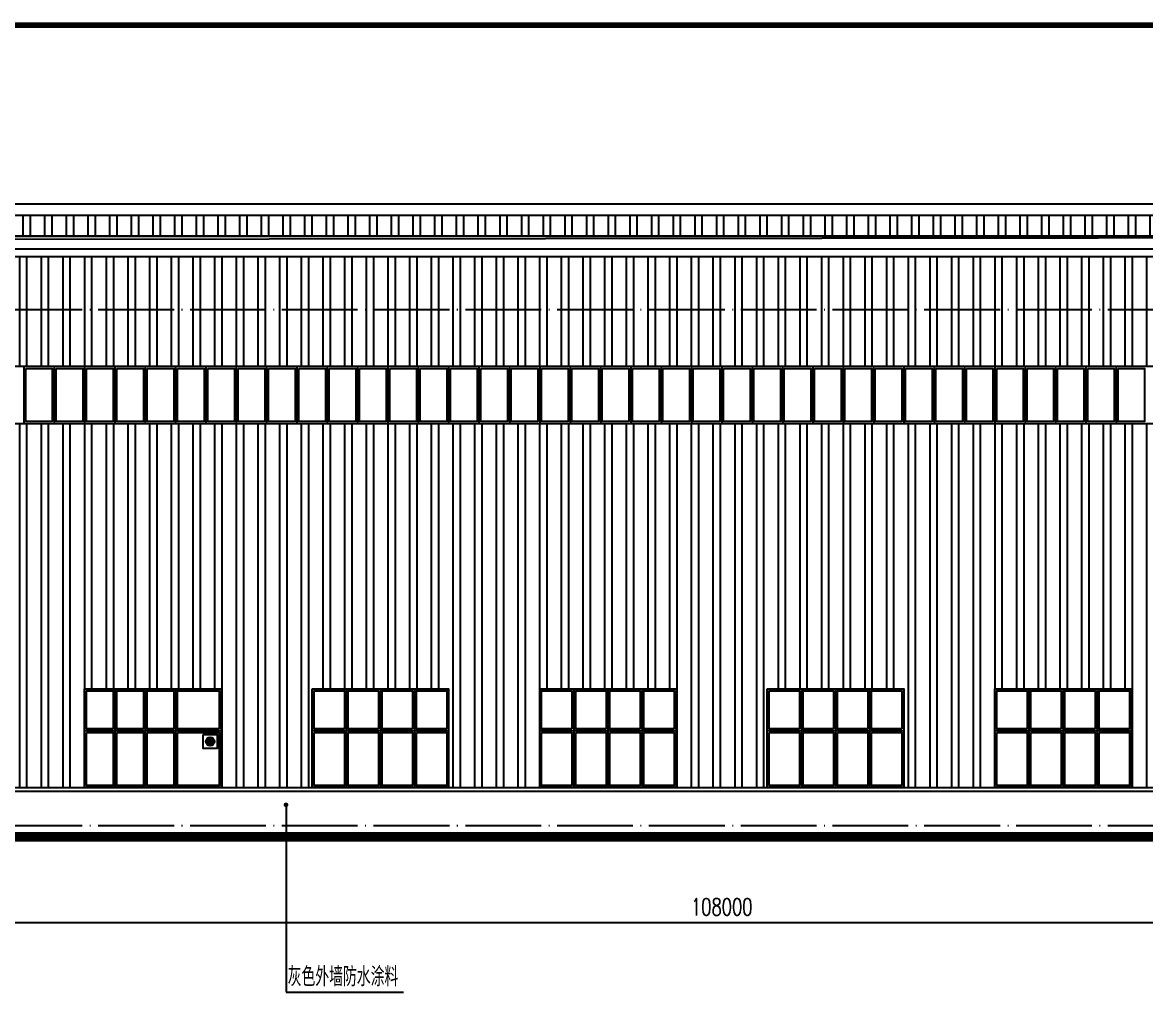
# Model space of a CAD drawing. Extents: x 1900113 to 2270874, y 17288394 to 17931430.
# Drawn here: x 2169486 to 2199099, y 17494553 to 17520395 of the extents above; entities that cross this region are included whole.
import ezdxf

# ---------------------------------------------------------------- set-up
doc = ezdxf.new("R2010")
doc.units = 0
doc.header["$LTSCALE"] = 1000
doc.header["$MEASUREMENT"] = 0
doc.linetypes.add('DOTE', pattern=[2.42, 2, -0.2, 0.02, -0.2])
doc.layers.get('Defpoints').update_dxf_attribs({"color": 250})
for name, color, linetype in [('0 - 立面线', 7, 'Continuous'), ('AXIS_外部', 171, 'Continuous'), ('DIM_LEAD', 145, 'Continuous'), ('DOTE', 1, 'DOTE'), ('PUB_TEXT', 7, 'Continuous'), ('TK', 4, 'Continuous'), ('WINDOW', 140, 'Continuous'), ('填充', 8, 'Continuous')]:
    doc.layers.add(name, color=color, linetype=linetype)
doc.styles.add('_TCH_DIM', font='SIMPLEX', dxfattribs={"bigfont": 'GBCBIG'})
doc.styles.add('_TCH_DIM_T3', font='SIMPLEX', dxfattribs={"width": 0.705882, "bigfont": 'GBCBIG'})
doc.dimstyles.new('_TCH_ARCH&&150', dxfattribs={"dimtxt": 446.25, "dimasz": 150, "dimexe": 375, "dimexo": 450, "dimgap": 189.375, "dimtad": 1, "dimdec": 0, "dimzin": 0, "dimdsep": 46, "dimtxsty": '_TCH_DIM_T3', "dimblk": 'ARCHTICK', "dimcen": 0.09, "dimclrt": 7, "dimazin": 2, "dimtfac": 1, "dimtdec": 0, "dimtix": 1, "dimtmove": 2, "dimatfit": 3, "dimfxl": 0, "dimtolj": 1, "dimtzin": 0, "dimarcsym": 0})

# ---------------------------------------------------------------- blocks, each defined once
blk = doc.blocks.new('A$C474D48D3')
h = blk.add_hatch(color=1)
edge = h.paths.add_edge_path()
edge.add_arc((-125, -125), 75, 0, 360)
blk.add_lwpolyline([(-250, 0), (0, 0), (0, -250), (-250, -250)], close=True)
blk.add_circle((-125, -125), 75)
blk = doc.blocks.new('GeYuanFrame_10587063', base_point=(20.09, 4.53))
at = {"layer": 'TK', "const_width": 1}
blk.add_lwpolyline([(45.09, 588.53), (1061.09, 588.53), (1061.09, 14.53), (45.09, 14.53)], close=True, dxfattribs=at)
blk = doc.blocks.new('_ArchTick')
at = {"color": 0, "linetype": 'ByBlock', "const_width": 0.4}
blk.add_lwpolyline([(-0.5, -0.5), (0.5, 0.5)], dxfattribs=at)
blk = doc.blocks.new('*D130')
at = {"layer": 'AXIS_外部', "color": 0, "lineweight": -2}
for p, q in [((2133924, 17498674), (2133924, 17496287)), ((2241924, 17498674), (2241924, 17496287)), ((2133924, 17496662), (2241924, 17496662))]:
    blk.add_line(p, q, dxfattribs=at)
at = {"layer": 'Defpoints', "color": 0}
for p in [(2133924, 17499124), (2241924, 17499124), (2241924, 17496662)]:
    blk.add_point(p, dxfattribs=at)
at = {"layer": 'AXIS_外部', "color": 0, "lineweight": -2, "xscale": 150, "yscale": 150, "zscale": 150, "rotation": 180}
blk.add_blockref('_ArchTick', (2133924, 17496662), dxfattribs=at)
at = {"layer": 'AXIS_外部', "color": 0, "lineweight": -2, "xscale": 150, "yscale": 150, "zscale": 150}
blk.add_blockref('_ArchTick', (2241924, 17496662), dxfattribs=at)
at = {"layer": 'AXIS_外部', "color": 7, "insert": (2187924, 17497075), "char_height": 446.2, "attachment_point": 5, "style": '_TCH_DIM_T3'}
blk.add_mtext('\\A1;108000', dxfattribs=at)

msp = doc.modelspace()

# ---------------------------------------------------------------- hatches: boundary and pattern name
at = {"layer": '填充'}
h = msp.add_hatch(dxfattribs=at)
h.set_pattern_fill('ANSI32,_O', color=256, scale=120, angle=45)
h.set_pattern_definition([(90, (-1624.4, 5784.9), (-571.5, 6e-14), []), (90, (-1433.9, 5975.4), (-571.5, 6e-14), [])])
h.paths.add_polyline_path([(2234299.1, 17515302.3), (2138299.1, 17515302.3), (2138299.1, 17514757.7), (2234299.1, 17514757.7)])
h = msp.add_hatch(dxfattribs=at)
h.set_pattern_fill('ANSI32,_O', color=256, scale=120, angle=45)
h.set_pattern_definition([(90, (0, 0), (-571.5, 6e-14), []), (90, (190.5, 190.5), (-571.5, 6e-14), [])])
edge = h.paths.add_edge_path()
edge.add_line((2241963.5, 17514224.2), (2181881.8, 17514224.2))
edge.add_line((2181881.8, 17514224.2), (2181881.8, 17512035.7))
edge.add_arc((2181881.8, 17512065.7), 30, 90, 270, ccw=False)
edge.add_line((2181881.8, 17512095.7), (2181881.8, 17514224.2))
edge.add_line((2181881.8, 17514224.2), (2133883.5, 17514224.2))
edge.add_line((2133883.5, 17514224.2), (2133883.5, 17500224.2))
edge.add_line((2133883.5, 17500224.2), (2135123.5, 17500224.2))
edge.add_line((2135123.5, 17500224.2), (2135123.5, 17502824.2))
edge.add_line((2135123.5, 17502824.2), (2138723.5, 17502824.2))
edge.add_line((2138723.5, 17502824.2), (2138723.5, 17500224.2))
edge.add_line((2138723.5, 17500224.2), (2141123.5, 17500224.2))
edge.add_line((2141123.5, 17500224.2), (2141123.5, 17502824.2))
edge.add_line((2141123.5, 17502824.2), (2144723.5, 17502824.2))
edge.add_line((2144723.5, 17502824.2), (2144723.5, 17500224.2))
edge.add_line((2144723.5, 17500224.2), (2147123.5, 17500224.2))
edge.add_line((2147123.5, 17500224.2), (2147123.5, 17502824.2))
edge.add_line((2147123.5, 17502824.2), (2150723.5, 17502824.2))
edge.add_line((2150723.5, 17502824.2), (2150723.5, 17500224.2))
edge.add_line((2150723.5, 17500224.2), (2153123.5, 17500224.2))
edge.add_line((2153123.5, 17500224.2), (2153123.5, 17502824.2))
edge.add_line((2153123.5, 17502824.2), (2156723.5, 17502824.2))
edge.add_line((2156723.5, 17502824.2), (2156723.5, 17500224.2))
edge.add_line((2156723.5, 17500224.2), (2158673.5, 17500224.2))
edge.add_line((2158673.5, 17500224.2), (2158673.5, 17504424.2))
edge.add_line((2158673.5, 17504424.2), (2163173.5, 17504424.2))
edge.add_line((2163173.5, 17504424.2), (2163173.5, 17500224.2))
edge.add_line((2163173.5, 17500224.2), (2165123.5, 17500224.2))
edge.add_line((2165123.5, 17500224.2), (2165123.5, 17502824.2))
edge.add_line((2165123.5, 17502824.2), (2168723.5, 17502824.2))
edge.add_line((2168723.5, 17502824.2), (2168723.5, 17500224.2))
edge.add_line((2168723.5, 17500224.2), (2171123.5, 17500224.2))
edge.add_line((2171123.5, 17500224.2), (2171123.5, 17502824.2))
edge.add_line((2171123.5, 17502824.2), (2174723.5, 17502824.2))
edge.add_line((2174723.5, 17502824.2), (2174723.5, 17500224.2))
edge.add_line((2174723.5, 17500224.2), (2177123.5, 17500224.2))
edge.add_line((2177123.5, 17500224.2), (2177123.5, 17502824.2))
edge.add_line((2177123.5, 17502824.2), (2180723.5, 17502824.2))
edge.add_line((2180723.5, 17502824.2), (2180723.5, 17500224.2))
edge.add_line((2180723.5, 17500224.2), (2183123.5, 17500224.2))
edge.add_line((2183123.5, 17500224.2), (2183123.5, 17502824.2))
edge.add_line((2183123.5, 17502824.2), (2186723.5, 17502824.2))
edge.add_line((2186723.5, 17502824.2), (2186723.5, 17500224.2))
edge.add_line((2186723.5, 17500224.2), (2189123.5, 17500224.2))
edge.add_line((2189123.5, 17500224.2), (2189123.5, 17502824.2))
edge.add_line((2189123.5, 17502824.2), (2192723.5, 17502824.2))
edge.add_line((2192723.5, 17502824.2), (2192723.5, 17500224.2))
edge.add_line((2192723.5, 17500224.2), (2195123.5, 17500224.2))
edge.add_line((2195123.5, 17500224.2), (2195123.5, 17502824.2))
edge.add_line((2195123.5, 17502824.2), (2198723.5, 17502824.2))
edge.add_line((2198723.5, 17502824.2), (2198723.5, 17500224.2))
edge.add_line((2198723.5, 17500224.2), (2201123.5, 17500224.2))
edge.add_line((2201123.5, 17500224.2), (2201123.5, 17502824.2))
edge.add_line((2201123.5, 17502824.2), (2204723.5, 17502824.2))
edge.add_line((2204723.5, 17502824.2), (2204723.5, 17500224.2))
edge.add_line((2204723.5, 17500224.2), (2206673.5, 17500224.2))
edge.add_line((2206673.5, 17500224.2), (2206673.5, 17504424.2))
edge.add_line((2206673.5, 17504424.2), (2204573.5, 17504424.2))
edge.add_line((2204573.5, 17504424.2), (2205023.5, 17503974.2))
edge.add_line((2205023.5, 17503974.2), (2204123.5, 17503974.2))
edge.add_line((2204123.5, 17503974.2), (2204573.5, 17504424.2))
edge.add_line((2204573.5, 17504424.2), (2206673.5, 17504424.2))
edge.add_line((2206673.5, 17504424.2), (2211173.5, 17504424.2))
edge.add_line((2211173.5, 17504424.2), (2211173.5, 17500224.2))
edge.add_line((2211173.5, 17500224.2), (2213123.5, 17500224.2))
edge.add_line((2213123.5, 17500224.2), (2213123.5, 17502824.2))
edge.add_line((2213123.5, 17502824.2), (2216723.5, 17502824.2))
edge.add_line((2216723.5, 17502824.2), (2216723.5, 17500224.2))
edge.add_line((2216723.5, 17500224.2), (2219123.5, 17500224.2))
edge.add_line((2219123.5, 17500224.2), (2219123.5, 17502824.2))
edge.add_line((2219123.5, 17502824.2), (2222723.5, 17502824.2))
edge.add_line((2222723.5, 17502824.2), (2222723.5, 17500224.2))
edge.add_line((2222723.5, 17500224.2), (2225123.5, 17500224.2))
edge.add_line((2225123.5, 17500224.2), (2225123.5, 17502824.2))
edge.add_line((2225123.5, 17502824.2), (2228723.5, 17502824.2))
edge.add_line((2228723.5, 17502824.2), (2228723.5, 17500224.2))
edge.add_line((2228723.5, 17500224.2), (2231123.5, 17500224.2))
edge.add_line((2231123.5, 17500224.2), (2231123.5, 17502824.2))
edge.add_line((2231123.5, 17502824.2), (2234723.5, 17502824.2))
edge.add_line((2234723.5, 17502824.2), (2234723.5, 17500224.2))
edge.add_line((2234723.5, 17500224.2), (2237123.5, 17500224.2))
edge.add_line((2237123.5, 17500224.2), (2237123.5, 17502824.2))
edge.add_line((2237123.5, 17502824.2), (2240723.5, 17502824.2))
edge.add_line((2240723.5, 17502824.2), (2240723.5, 17500224.2))
edge.add_line((2240723.5, 17500224.2), (2241963.5, 17500224.2))
edge.add_line((2241963.5, 17500224.2), (2241963.5, 17514224.2))
h.paths.add_polyline_path([(2135123.5, 17509824.2), (2135123.5, 17511324.2), (2240723.5, 17511324.2), (2240723.5, 17509824.2)], flags=16)
h.paths.add_polyline_path([(2205023.5, 17505174.2), (2204573.5, 17504724.2), (2205923.5, 17504724.2), (2205923.5, 17505124.2), (2211923.5, 17505124.2), (2211923.5, 17504724.2), (2205923.5, 17504724.2), (2204573.5, 17504724.2), (2204123.5, 17505174.2)], flags=16)
h.paths.add_polyline_path([(2163923.5, 17505124.2), (2163923.5, 17504724.2), (2157923.5, 17504724.2), (2157923.5, 17505124.2)], flags=16)
h.paths.add_polyline_path([(2202519.4, 17503180.1), (2204002.6, 17503180.1), (2204002.6, 17503849.5), (2202519.4, 17503849.5)], flags=16)
h.paths.add_polyline_path([(2202519.4, 17505220.1), (2204002.6, 17505220.1), (2204002.6, 17505889.5), (2202519.4, 17505889.5)], flags=16)

# ---------------------------------------------------------------- linework, layer by layer
for p, q in [((2234539.1, 17515602.3), (2138059.1, 17515602.3)), ((2234299.1, 17515302.3), (2138299.1, 17515302.3)), ((2234299.1, 17514757.7), (2138299.1, 17514757.7)), ((2127923.5, 17499024.2), (2249162.4, 17499024.2)), ((2127923.5, 17498824.2), (2249162.4, 17498824.2))]:
    msp.add_line(p, q)
for points in [[(2234299.1, 17515302.3), (2138299.1, 17515302.3), (2138299.1, 17514757.7), (2234299.1, 17514757.7)], [(2135123.5, 17509824.2), (2240723.5, 17509824.2), (2240723.5, 17511324.2), (2135123.5, 17511324.2)]]:
    msp.add_lwpolyline(points, close=True)
msp.add_lwpolyline([(2138299.1, 17514424.2), (2139537.2, 17514642.4), (2234299.1, 17514757.7)])
at = {"layer": '0 - 立面线'}
for p, q in [((2133683.5, 17514424.2), (2242163.5, 17514424.2)), ((2133883.5, 17514224.2), (2241963.5, 17514224.2)), ((2169523.5, 17511324.2), (2169523.5, 17509824.2)), ((2170323.5, 17511324.2), (2170323.5, 17509824.2)), ((2171123.5, 17511324.2), (2171123.5, 17509824.2)), ((2171923.5, 17511324.2), (2171923.5, 17509824.2)), ((2172723.5, 17511324.2), (2172723.5, 17509824.2)), ((2173523.5, 17511324.2), (2173523.5, 17509824.2)), ((2174323.5, 17511324.2), (2174323.5, 17509824.2)), ((2175123.5, 17511324.2), (2175123.5, 17509824.2)), ((2175923.5, 17511324.2), (2175923.5, 17509824.2)), ((2176723.5, 17511324.2), (2176723.5, 17509824.2)), ((2177523.5, 17511324.2), (2177523.5, 17509824.2)), ((2178323.5, 17511324.2), (2178323.5, 17509824.2)), ((2179123.5, 17511324.2), (2179123.5, 17509824.2)), ((2179923.5, 17511324.2), (2179923.5, 17509824.2)), ((2180723.5, 17511324.2), (2180723.5, 17509824.2)), ((2181523.5, 17511324.2), (2181523.5, 17509824.2)), ((2182323.5, 17511324.2), (2182323.5, 17509824.2)), ((2183123.5, 17511324.2), (2183123.5, 17509824.2)), ((2183923.5, 17511324.2), (2183923.5, 17509824.2)), ((2184723.5, 17511324.2), (2184723.5, 17509824.2)), ((2185523.5, 17511324.2), (2185523.5, 17509824.2)), ((2186323.5, 17511324.2), (2186323.5, 17509824.2)), ((2187123.5, 17511324.2), (2187123.5, 17509824.2)), ((2187923.5, 17511324.2), (2187923.5, 17509824.2)), ((2188723.5, 17511324.2), (2188723.5, 17509824.2)), ((2189523.5, 17511324.2), (2189523.5, 17509824.2)), ((2190323.5, 17511324.2), (2190323.5, 17509824.2)), ((2191123.5, 17511324.2), (2191123.5, 17509824.2)), ((2191923.5, 17511324.2), (2191923.5, 17509824.2)), ((2192723.5, 17511324.2), (2192723.5, 17509824.2)), ((2193523.5, 17511324.2), (2193523.5, 17509824.2)), ((2194323.5, 17511324.2), (2194323.5, 17509824.2)), ((2195123.5, 17511324.2), (2195123.5, 17509824.2)), ((2195923.5, 17511324.2), (2195923.5, 17509824.2)), ((2196723.5, 17511324.2), (2196723.5, 17509824.2)), ((2197523.5, 17511324.2), (2197523.5, 17509824.2)), ((2198323.5, 17511324.2), (2198323.5, 17509824.2)), ((2171923.5, 17502824.2), (2171923.5, 17500224.2)), ((2172723.5, 17502824.2), (2172723.5, 17500224.2)), ((2173523.5, 17502824.2), (2173523.5, 17500224.2)), ((2178023.5, 17502824.2), (2178023.5, 17500224.2)), ((2178923.5, 17502824.2), (2178923.5, 17500224.2)), ((2179823.5, 17502824.2), (2179823.5, 17500224.2)), ((2184023.5, 17502824.2), (2184023.5, 17500224.2)), ((2184923.5, 17502824.2), (2184923.5, 17500224.2)), ((2185823.5, 17502824.2), (2185823.5, 17500224.2)), ((2190023.5, 17502824.2), (2190023.5, 17500224.2)), ((2190923.5, 17502824.2), (2190923.5, 17500224.2)), ((2191823.5, 17502824.2), (2191823.5, 17500224.2)), ((2196023.5, 17502824.2), (2196023.5, 17500224.2)), ((2196923.5, 17502824.2), (2196923.5, 17500224.2)), ((2197823.5, 17502824.2), (2197823.5, 17500224.2)), ((2171123.5, 17501724.2), (2174723.5, 17501724.2)), ((2177123.5, 17501724.2), (2180723.5, 17501724.2)), ((2183123.5, 17501724.2), (2186723.5, 17501724.2)), ((2189123.5, 17501724.2), (2192723.5, 17501724.2)), ((2195123.5, 17501724.2), (2198723.5, 17501724.2)), ((2163173.5, 17500224.2), (2206673.5, 17500224.2)), ((2163173.5, 17500124.2), (2206673.5, 17500124.2))]:
    msp.add_line(p, q, dxfattribs=at)
for points in [[(2171123.5, 17502824.2), (2174723.5, 17502824.2), (2174723.5, 17500224.2), (2171123.5, 17500224.2)], [(2177123.5, 17502824.2), (2180723.5, 17502824.2), (2180723.5, 17500224.2), (2177123.5, 17500224.2)], [(2183123.5, 17502824.2), (2186723.5, 17502824.2), (2186723.5, 17500224.2), (2183123.5, 17500224.2)], [(2189123.5, 17502824.2), (2192723.5, 17502824.2), (2192723.5, 17500224.2), (2189123.5, 17500224.2)], [(2195123.5, 17502824.2), (2198723.5, 17502824.2), (2198723.5, 17500224.2), (2195123.5, 17500224.2)]]:
    msp.add_lwpolyline(points, close=True, dxfattribs=at)
at = {"layer": '0 - 立面线', "const_width": 200}
msp.add_lwpolyline([(2127923.5, 17498924.2), (2249162.4, 17498924.2)], dxfattribs=at)
at = {"layer": 'DIM_LEAD'}
for p, q in [((2176434.8, 17499766), (2176434.8, 17494824.9)), ((2176434.8, 17494824.9), (2179530, 17494824.9))]:
    msp.add_line(p, q, dxfattribs=at)
at = {"layer": 'DIM_LEAD', "const_width": 60}
msp.add_lwpolyline([(2176434.8, 17499796, 1), (2176434.8, 17499736, 1)], format="xyb", close=True, dxfattribs=at)
at = {"layer": 'DOTE'}
for p, q in [((2127923.5, 17512824.2), (2248018.3, 17512824.2)), ((2127923.5, 17499224.2), (2249162.4, 17499224.2))]:
    msp.add_line(p, q, dxfattribs=at)
at = {"layer": 'WINDOW'}
for points in [[(2169573.5, 17511274.2), (2170273.5, 17511274.2), (2170273.5, 17509874.2), (2169573.5, 17509874.2)], [(2170373.5, 17511274.2), (2171073.5, 17511274.2), (2171073.5, 17509874.2), (2170373.5, 17509874.2)], [(2171173.5, 17511274.2), (2171873.5, 17511274.2), (2171873.5, 17509874.2), (2171173.5, 17509874.2)], [(2171973.5, 17511274.2), (2172673.5, 17511274.2), (2172673.5, 17509874.2), (2171973.5, 17509874.2)], [(2172773.5, 17511274.2), (2173473.5, 17511274.2), (2173473.5, 17509874.2), (2172773.5, 17509874.2)], [(2173573.5, 17511274.2), (2174273.5, 17511274.2), (2174273.5, 17509874.2), (2173573.5, 17509874.2)], [(2174373.5, 17511274.2), (2175073.5, 17511274.2), (2175073.5, 17509874.2), (2174373.5, 17509874.2)], [(2175173.5, 17511274.2), (2175873.5, 17511274.2), (2175873.5, 17509874.2), (2175173.5, 17509874.2)], [(2175973.5, 17511274.2), (2176673.5, 17511274.2), (2176673.5, 17509874.2), (2175973.5, 17509874.2)], [(2176773.5, 17511274.2), (2177473.5, 17511274.2), (2177473.5, 17509874.2), (2176773.5, 17509874.2)], [(2177573.5, 17511274.2), (2178273.5, 17511274.2), (2178273.5, 17509874.2), (2177573.5, 17509874.2)], [(2178373.5, 17511274.2), (2179073.5, 17511274.2), (2179073.5, 17509874.2), (2178373.5, 17509874.2)], [(2179173.5, 17511274.2), (2179873.5, 17511274.2), (2179873.5, 17509874.2), (2179173.5, 17509874.2)], [(2179973.5, 17511274.2), (2180673.5, 17511274.2), (2180673.5, 17509874.2), (2179973.5, 17509874.2)], [(2180773.5, 17511274.2), (2181473.5, 17511274.2), (2181473.5, 17509874.2), (2180773.5, 17509874.2)], [(2181573.5, 17511274.2), (2182273.5, 17511274.2), (2182273.5, 17509874.2), (2181573.5, 17509874.2)], [(2182373.5, 17511274.2), (2183073.5, 17511274.2), (2183073.5, 17509874.2), (2182373.5, 17509874.2)], [(2183173.5, 17511274.2), (2183873.5, 17511274.2), (2183873.5, 17509874.2), (2183173.5, 17509874.2)], [(2183973.5, 17511274.2), (2184673.5, 17511274.2), (2184673.5, 17509874.2), (2183973.5, 17509874.2)], [(2184773.5, 17511274.2), (2185473.5, 17511274.2), (2185473.5, 17509874.2), (2184773.5, 17509874.2)], [(2185573.5, 17511274.2), (2186273.5, 17511274.2), (2186273.5, 17509874.2), (2185573.5, 17509874.2)], [(2186373.5, 17511274.2), (2187073.5, 17511274.2), (2187073.5, 17509874.2), (2186373.5, 17509874.2)], [(2187173.5, 17511274.2), (2187873.5, 17511274.2), (2187873.5, 17509874.2), (2187173.5, 17509874.2)], [(2187973.5, 17511274.2), (2188673.5, 17511274.2), (2188673.5, 17509874.2), (2187973.5, 17509874.2)], [(2188773.5, 17511274.2), (2189473.5, 17511274.2), (2189473.5, 17509874.2), (2188773.5, 17509874.2)], [(2189573.5, 17511274.2), (2190273.5, 17511274.2), (2190273.5, 17509874.2), (2189573.5, 17509874.2)], [(2190373.5, 17511274.2), (2191073.5, 17511274.2), (2191073.5, 17509874.2), (2190373.5, 17509874.2)], [(2191173.5, 17511274.2), (2191873.5, 17511274.2), (2191873.5, 17509874.2), (2191173.5, 17509874.2)], [(2191973.5, 17511274.2), (2192673.5, 17511274.2), (2192673.5, 17509874.2), (2191973.5, 17509874.2)], [(2192773.5, 17511274.2), (2193473.5, 17511274.2), (2193473.5, 17509874.2), (2192773.5, 17509874.2)], [(2193573.5, 17511274.2), (2194273.5, 17511274.2), (2194273.5, 17509874.2), (2193573.5, 17509874.2)], [(2194373.5, 17511274.2), (2195073.5, 17511274.2), (2195073.5, 17509874.2), (2194373.5, 17509874.2)], [(2195173.5, 17511274.2), (2195873.5, 17511274.2), (2195873.5, 17509874.2), (2195173.5, 17509874.2)], [(2195973.5, 17511274.2), (2196673.5, 17511274.2), (2196673.5, 17509874.2), (2195973.5, 17509874.2)], [(2196773.5, 17511274.2), (2197473.5, 17511274.2), (2197473.5, 17509874.2), (2196773.5, 17509874.2)], [(2197573.5, 17511274.2), (2198273.5, 17511274.2), (2198273.5, 17509874.2), (2197573.5, 17509874.2)], [(2198373.5, 17511274.2), (2199073.5, 17511274.2), (2199073.5, 17509874.2), (2198373.5, 17509874.2)], [(2171873.5, 17501774.2), (2171173.5, 17501774.2), (2171173.5, 17502774.2), (2171873.5, 17502774.2)], [(2172673.5, 17501774.2), (2171973.5, 17501774.2), (2171973.5, 17502774.2), (2172673.5, 17502774.2)], [(2173473.5, 17501774.2), (2172773.5, 17501774.2), (2172773.5, 17502774.2), (2173473.5, 17502774.2)], [(2174673.5, 17501774.2), (2173573.5, 17501774.2), (2173573.5, 17502774.2), (2174673.5, 17502774.2)], [(2177973.5, 17501774.2), (2177173.5, 17501774.2), (2177173.5, 17502774.2), (2177973.5, 17502774.2)], [(2178873.5, 17501774.2), (2178073.5, 17501774.2), (2178073.5, 17502774.2), (2178873.5, 17502774.2)], [(2179773.5, 17501774.2), (2178973.5, 17501774.2), (2178973.5, 17502774.2), (2179773.5, 17502774.2)], [(2180673.5, 17501774.2), (2179873.5, 17501774.2), (2179873.5, 17502774.2), (2180673.5, 17502774.2)], [(2183973.5, 17501774.2), (2183173.5, 17501774.2), (2183173.5, 17502774.2), (2183973.5, 17502774.2)], [(2184873.5, 17501774.2), (2184073.5, 17501774.2), (2184073.5, 17502774.2), (2184873.5, 17502774.2)], [(2185773.5, 17501774.2), (2184973.5, 17501774.2), (2184973.5, 17502774.2), (2185773.5, 17502774.2)], [(2186673.5, 17501774.2), (2185873.5, 17501774.2), (2185873.5, 17502774.2), (2186673.5, 17502774.2)], [(2189973.5, 17501774.2), (2189173.5, 17501774.2), (2189173.5, 17502774.2), (2189973.5, 17502774.2)], [(2190873.5, 17501774.2), (2190073.5, 17501774.2), (2190073.5, 17502774.2), (2190873.5, 17502774.2)], [(2191773.5, 17501774.2), (2190973.5, 17501774.2), (2190973.5, 17502774.2), (2191773.5, 17502774.2)], [(2192673.5, 17501774.2), (2191873.5, 17501774.2), (2191873.5, 17502774.2), (2192673.5, 17502774.2)], [(2195973.5, 17501774.2), (2195173.5, 17501774.2), (2195173.5, 17502774.2), (2195973.5, 17502774.2)], [(2196873.5, 17501774.2), (2196073.5, 17501774.2), (2196073.5, 17502774.2), (2196873.5, 17502774.2)], [(2197773.5, 17501774.2), (2196973.5, 17501774.2), (2196973.5, 17502774.2), (2197773.5, 17502774.2)], [(2198673.5, 17501774.2), (2197873.5, 17501774.2), (2197873.5, 17502774.2), (2198673.5, 17502774.2)], [(2171173.5, 17501674.2), (2171873.5, 17501674.2), (2171873.5, 17500274.2), (2171173.5, 17500274.2)], [(2171973.5, 17501674.2), (2172673.5, 17501674.2), (2172673.5, 17500274.2), (2171973.5, 17500274.2)], [(2172773, 17501674.2), (2173473.5, 17501674.2), (2173473.5, 17500274.2), (2172773, 17500274.2)], [(2173573.5, 17501674.2), (2174673.5, 17501674.2), (2174673.5, 17500274.2), (2173573.5, 17500274.2)], [(2177173.5, 17501674.2), (2177973.5, 17501674.2), (2177973.5, 17500274.2), (2177173.5, 17500274.2)], [(2178073.5, 17501674.2), (2178873.5, 17501674.2), (2178873.5, 17500274.2), (2178073.5, 17500274.2)], [(2178973.5, 17501674.2), (2179773.5, 17501674.2), (2179773.5, 17500274.2), (2178973.5, 17500274.2)], [(2179873.5, 17501674.2), (2180673.5, 17501674.2), (2180673.5, 17500274.2), (2179873.5, 17500274.2)], [(2183173.5, 17501674.2), (2183973.5, 17501674.2), (2183973.5, 17500274.2), (2183173.5, 17500274.2)], [(2184073.5, 17501674.2), (2184873.5, 17501674.2), (2184873.5, 17500274.2), (2184073.5, 17500274.2)], [(2184973.5, 17501674.2), (2185773.5, 17501674.2), (2185773.5, 17500274.2), (2184973.5, 17500274.2)], [(2185873.5, 17501674.2), (2186673.5, 17501674.2), (2186673.5, 17500274.2), (2185873.5, 17500274.2)], [(2189173.5, 17501674.2), (2189973.5, 17501674.2), (2189973.5, 17500274.2), (2189173.5, 17500274.2)], [(2190073.5, 17501674.2), (2190873.5, 17501674.2), (2190873.5, 17500274.2), (2190073.5, 17500274.2)], [(2190973.5, 17501674.2), (2191773.5, 17501674.2), (2191773.5, 17500274.2), (2190973.5, 17500274.2)], [(2191873.5, 17501674.2), (2192673.5, 17501674.2), (2192673.5, 17500274.2), (2191873.5, 17500274.2)], [(2195173.5, 17501674.2), (2195973.5, 17501674.2), (2195973.5, 17500274.2), (2195173.5, 17500274.2)], [(2196073.5, 17501674.2), (2196873.5, 17501674.2), (2196873.5, 17500274.2), (2196073.5, 17500274.2)], [(2196973.5, 17501674.2), (2197773.5, 17501674.2), (2197773.5, 17500274.2), (2196973.5, 17500274.2)], [(2197873.5, 17501674.2), (2198673.5, 17501674.2), (2198673.5, 17500274.2), (2197873.5, 17500274.2)]]:
    msp.add_lwpolyline(points, close=True, dxfattribs=at)

# ---------------------------------------------------------------- block references
for name, p, xscale, yscale, zscale in [('GeYuanFrame_10587063', (2113223.5, 17432720), 150, 150, 150), ('A$C474D48D3', (2174623.5, 17501624.2), 1.5, 1.5, 1.5)]:
    msp.add_blockref(name, p, dxfattribs=dict(xscale=xscale, yscale=yscale, zscale=zscale))

# ---------------------------------------------------------------- texts
at = {"layer": 'PUB_TEXT', "style": '_TCH_DIM'}
msp.add_text('灰色外墙防水涂料', height=506.38, dxfattribs=at).set_placement((2176479.4, 17494982.4))

# ---------------------------------------------------------------- dimensions: what is measured, and where the dimension line sits
at = {"layer": 'AXIS_外部'}
dim = msp.add_aligned_dim(p1=(2133923.5, 17499124.2), p2=(2241923.5, 17499124.2), distance=-2462.2, dimstyle='_TCH_ARCH&&150', dxfattribs=at)
dim.commit()
dim.dimension.update_dxf_attribs({"geometry": '*D130', "text_midpoint": (2187923.5, 17497074.5)})

doc.saveas('drawing.dxf')
